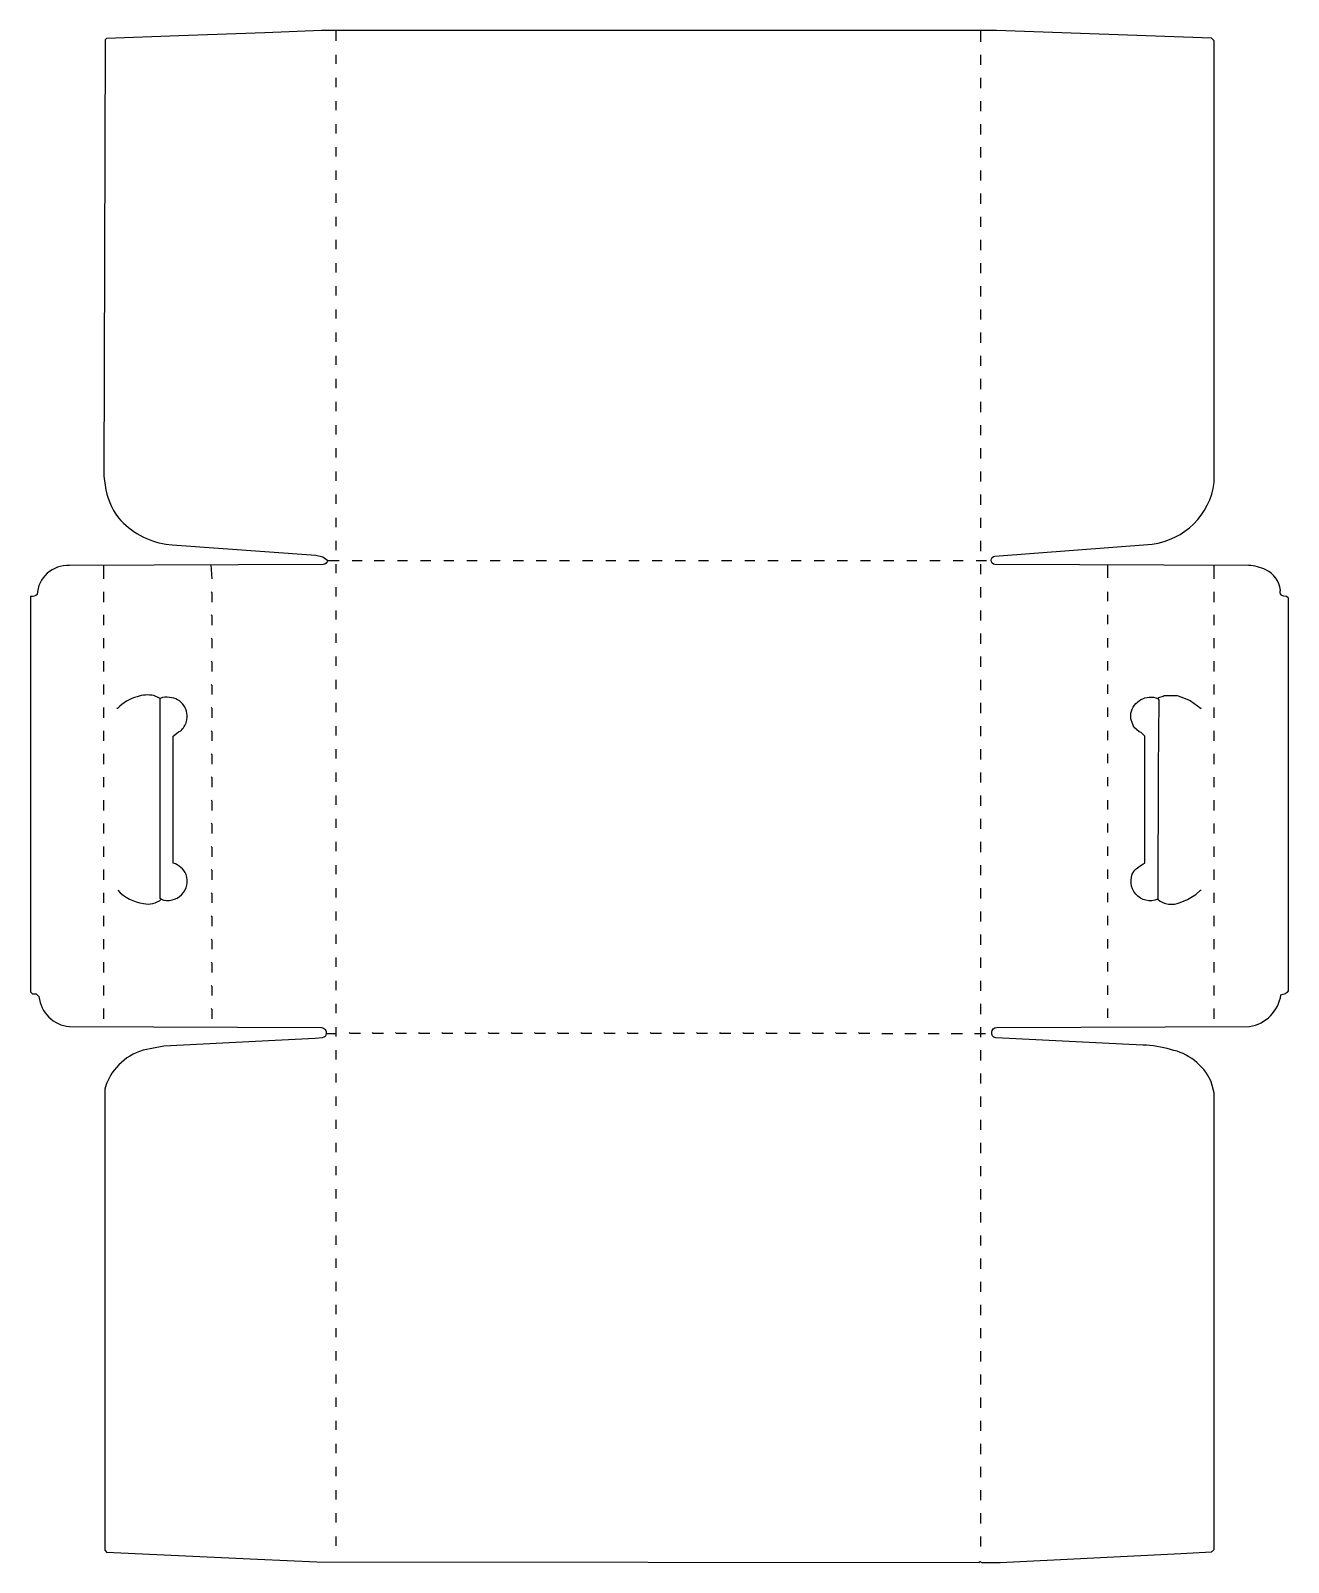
# Model space of a CAD drawing. Extents: x 70 to 1428, y 85 to 1739.
import ezdxf

# ---------------------------------------------------------------- set-up
doc = ezdxf.new("R2010")
doc.units = 0
doc.layers.get('0').update_dxf_attribs({"linetype": 'CONTINUOUS'})

msp = doc.modelspace()

# ---------------------------------------------------------------- linework, layer by layer
at = {"color": 250, "linetype": 'CONTINUOUS'}
for points in [[(391, 1167, -0.296571), (385.998188, 1162.498175), (112.001812, 1161.501825, 0.413343), (77, 1130, -0.229961), (70, 1128), (70, 701), (72, 699), (76, 699), (79, 696, 0.35941), (112.001825, 663.498162), (383.998175, 662.501838, -0.45101), (389, 656, -0.377789), (384.95122, 651.439024), (377.04878, 650.560976), (334.021649, 648.523711), (213.94, 642.42), (199.088235, 639.647059, 0.260869), (152.3, 602.9), (151.7, 601.1), (150, 596), (150, 98), (152, 96), (315.022624, 88.475113), (378.978351, 85.523711), (1094, 85), (1095, 86), (1097, 85), (1117, 85), (1311.978351, 94.476289), (1344.959016, 96.45082, 0.107695), (1348, 99), (1348, 592), (1344.7, 603.9), (1344.2, 605.1, 0.236028), (1300.9, 638.7, 0.067004), (1270.979245, 643.522642), (1249.020755, 644.477358), (1112.04878, 651.439024, -0.880947), (1113.001825, 662.501838), (1386.076923, 663.615385, 0.329531), (1420, 698), (1424.923077, 699.384615, 0.096907), (1428, 702), (1428, 1126), (1426, 1128), (1423.088235, 1128.352941, -0.51925), (1419.594595, 1134.932432, 0.243546), (1403.846154, 1156.769231, 0.09661), (1384.998188, 1161.501825), (1111.001812, 1162.498175, -0.842979), (1111.04878, 1171.560976), (1281.076923, 1184.615385, 0.340175), (1348, 1251), (1348, 1728), (1345, 1731), (1113, 1739), (384, 1739), (323.016093, 1736.517203), (229.983907, 1733.482797), (152.026154, 1730.529231), (150.498934, 1728.998938), (149, 1258), (150.445545, 1248.044554, 0.125654), (164.76, 1212.82, 0.178169), (215.923077, 1184.615385), (222.94, 1183.58), (378.04878, 1172.439024), (385.484536, 1170.659794), (391, 1167), (403, 1167)], [(211, 801, 0.636905), (237.8, 827.9, 0.213191), (224, 840), (224, 977, -0.079131), (232, 983, 0.153316), (238.3, 992.9, 0.474376), (220, 1019, 0.127314), (210, 1018), (203, 1021, 0.137999), (185.088235, 1019.647059, 0.137057), (163.9, 1007.2), (163, 1007)], [(164, 811, 0.182306), (191.932432, 796.594595, 0.252623), (211, 801), (210, 802), (210, 1018)], [(1287, 801, -0.721641), (1261, 831, -0.120214), (1273, 840), (1273, 977), (1269, 981), (1266.9, 981.8), (1261, 987), (1260.3, 989.1), (1259.7, 990.9), (1258, 996), (1258, 1002, -0.453894), (1287, 1018), (1288, 1019), (1292.923077, 1020.384615), (1294, 1021), (1308, 1021), (1311.911765, 1019.647059), (1321.846154, 1015.769231), (1334, 1007)], [(1287, 1018), (1288, 1016), (1287.496429, 940.996479), (1287, 801, 0.283062), (1311.088235, 797.647059), (1319.1, 800.8), (1328, 806), (1333.1, 810.8), (1334, 811)]]:
    msp.add_lwpolyline(points, format="xyb", dxfattribs=at)
for points in [[(400, 1728), (400, 1739)], [(1096, 1727), (1096, 1739)], [(400, 1703), (400, 1713)], [(1096, 1702), (1096, 1713)], [(400, 1678), (400, 1688)], [(1096, 1677), (1096, 1688)], [(400, 1653), (400, 1663)], [(1096, 1652), (1096, 1663)], [(400, 1628), (400, 1638)], [(1096, 1627), (1096, 1638)], [(400, 1603), (400, 1613)], [(1096, 1602), (1096, 1613)], [(400, 1578), (400, 1588)], [(1096, 1577), (1096, 1588)], [(400, 1553), (400, 1563)], [(1096, 1552), (1096, 1563)], [(400, 1528), (400, 1538)], [(1096, 1527), (1096, 1538)], [(400, 1503), (400, 1513)], [(1096, 1502), (1096, 1513)], [(400, 1478), (400, 1488)], [(1096, 1477), (1096, 1488)], [(400, 1453), (400, 1463)], [(1096, 1452), (1096, 1463)], [(400, 1428), (400, 1438)], [(1096, 1427), (1096, 1438)], [(400, 1403), (400, 1413)], [(1096, 1402), (1096, 1413)], [(400, 1378), (400, 1388)], [(1096, 1377), (1096, 1388)], [(400, 1353), (400, 1363)], [(1096, 1352), (1096, 1363)], [(400, 1328), (400, 1338)], [(1096, 1327), (1096, 1338)], [(400, 1303), (400, 1313)], [(1096, 1302), (1096, 1313)], [(400, 1278), (400, 1288)], [(1096, 1277), (1096, 1288)], [(400, 1253), (400, 1263)], [(1096, 1252), (1096, 1263)], [(400, 1228), (400, 1238)], [(1096, 1227), (1096, 1238)], [(400, 1203), (400, 1213)], [(1096, 1202), (1096, 1213)], [(400, 1178), (400, 1188)], [(1096, 1177), (1096, 1188)], [(149, 1147), (149, 1162)], [(400, 1153), (400, 1163)], [(417, 1167), (428, 1167)], [(441, 1167), (452, 1167)], [(466, 1167), (477, 1167)], [(491, 1167), (502, 1167)], [(516, 1167), (527, 1167)], [(541, 1167), (552, 1167)], [(566, 1167), (577, 1167)], [(591, 1167), (602, 1167)], [(616, 1167), (627, 1167)], [(641, 1167), (652, 1167)], [(666, 1167), (677, 1167)], [(691, 1167), (702, 1167)], [(716, 1167), (727, 1167)], [(741, 1167), (752, 1167)], [(766, 1167), (777, 1167)], [(791, 1167), (802, 1167)], [(816, 1167), (827, 1167)], [(841, 1167), (852, 1167)], [(866, 1167), (877, 1167)], [(891, 1167), (902, 1167)], [(916, 1167), (927, 1167)], [(941, 1167), (952, 1167)], [(966, 1167), (977, 1167)], [(991, 1167), (1002, 1167)], [(1016, 1167), (1027, 1167)], [(1041, 1167), (1052, 1167)], [(1066, 1167), (1077, 1167)], [(1091, 1167), (1102, 1167)], [(1096, 1152), (1096, 1163)], [(1233, 1148), (1233, 1162)], [(1348, 1147), (1348, 1162)], [(149, 1122), (149, 1133)], [(400, 1128), (400, 1138)], [(1096, 1127), (1096, 1138)], [(1233, 1123), (1233, 1133)], [(1348, 1122), (1348, 1133)], [(400, 1103), (400, 1113)], [(1096, 1102), (1096, 1113)], [(149, 1097), (149, 1108)], [(1233, 1098), (1233, 1108)], [(1348, 1097), (1348, 1108)], [(149, 1072), (149, 1083)], [(400, 1078), (400, 1088)], [(1096, 1077), (1096, 1088)], [(1233, 1073), (1233, 1083)], [(1348, 1072), (1348, 1083)], [(400, 1053), (400, 1063)], [(1096, 1052), (1096, 1063)], [(149, 1047), (149, 1058)], [(1233, 1048), (1233, 1058)], [(1348, 1047), (1348, 1058)], [(149, 1022), (149, 1033)], [(400, 1028), (400, 1038)], [(1096, 1027), (1096, 1038)], [(1233, 1023), (1233, 1033)], [(1348, 1022), (1348, 1033)], [(400, 1003), (400, 1013)], [(1096, 1002), (1096, 1013)], [(149, 997), (149, 1008)], [(1233, 998), (1233, 1008)], [(1348, 997), (1348, 1008)], [(149, 972), (149, 983)], [(400, 978), (400, 988)], [(1096, 977), (1096, 988)], [(1233, 973), (1233, 983)], [(1348, 972), (1348, 983)], [(400, 953), (400, 963)], [(1096, 952), (1096, 963)], [(149, 947), (149, 958)], [(1233, 948), (1233, 958)], [(1348, 947), (1348, 958)], [(149, 922), (149, 933)], [(400, 928), (400, 938)], [(1096, 927), (1096, 938)], [(1233, 923), (1233, 933)], [(1348, 922), (1348, 933)], [(400, 903), (400, 913)], [(1096, 902), (1096, 913)], [(149, 897), (149, 908)], [(1233, 898), (1233, 908)], [(1348, 897), (1348, 908)], [(149, 872), (149, 883)], [(400, 878), (400, 888)], [(1096, 877), (1096, 888)], [(1233, 873), (1233, 883)], [(1348, 872), (1348, 883)], [(400, 853), (400, 863)], [(1096, 852), (1096, 863)], [(149, 847), (149, 858)], [(1233, 848), (1233, 858)], [(1348, 847), (1348, 858)], [(149, 822), (149, 833)], [(400, 828), (400, 838)], [(1096, 827), (1096, 838)], [(1233, 823), (1233, 833)], [(1348, 822), (1348, 833)], [(400, 803), (400, 813)], [(1096, 802), (1096, 813)], [(149, 797), (149, 808)], [(1233, 798), (1233, 808)], [(1348, 797), (1348, 808)], [(149, 772), (149, 783)], [(400, 778), (400, 788)], [(1096, 777), (1096, 788)], [(1233, 773), (1233, 783)], [(1348, 772), (1348, 783)], [(400, 753), (400, 763)], [(1096, 752), (1096, 763)], [(149, 747), (149, 758)], [(1233, 748), (1233, 758)], [(1348, 747), (1348, 758)], [(149, 722), (149, 733)], [(400, 728), (400, 738)], [(1096, 727), (1096, 738)], [(1233, 723), (1233, 733)], [(1348, 722), (1348, 733)], [(400, 703), (400, 713)], [(1096, 702), (1096, 713)], [(149, 697), (149, 708)], [(1233, 698), (1233, 708)], [(1348, 697), (1348, 708)], [(149, 672), (149, 683)], [(400, 678), (400, 688)], [(1096, 677), (1096, 688)], [(1233, 673), (1233, 683)], [(1348, 672), (1348, 683)], [(400, 653), (400, 656), (400, 663)], [(1096, 652), (1096, 656), (1096, 663)], [(400, 628), (400, 638)], [(1096, 627), (1096, 638)], [(400, 603), (400, 613)], [(1096, 602), (1096, 613)], [(400, 578), (400, 588)], [(1096, 577), (1096, 588)], [(400, 553), (400, 563)], [(1096, 552), (1096, 563)], [(400, 528), (400, 538)], [(1096, 527), (1096, 538)], [(400, 503), (400, 513)], [(1096, 502), (1096, 513)], [(400, 478), (400, 488)], [(1096, 477), (1096, 488)], [(400, 453), (400, 463)], [(1096, 452), (1096, 463)], [(400, 428), (400, 438)], [(1096, 427), (1096, 438)], [(400, 403), (400, 413)], [(1096, 402), (1096, 413)], [(400, 378), (400, 388)], [(1096, 377), (1096, 388)], [(400, 353), (400, 363)], [(1096, 352), (1096, 363)], [(400, 328), (400, 338)], [(1096, 327), (1096, 338)], [(400, 303), (400, 313)], [(1096, 302), (1096, 313)], [(400, 278), (400, 288)], [(1096, 277), (1096, 288)], [(400, 253), (400, 263)], [(1096, 252), (1096, 263)], [(400, 228), (400, 238)], [(1096, 227), (1096, 238)], [(400, 203), (400, 213)], [(1096, 202), (1096, 213)], [(400, 178), (400, 188)], [(1096, 177), (1096, 188)], [(400, 153), (400, 163)], [(1096, 152), (1096, 163)], [(400, 128), (400, 138)], [(1096, 127), (1096, 138)], [(400, 103), (400, 113)], [(1096, 102), (1096, 113)]]:
    msp.add_lwpolyline(points, dxfattribs=at)
at = {"color": 251, "linetype": 'CONTINUOUS'}
for points in [[(266, 1147), (265, 1162)], [(266, 1122), (266, 1132), (265, 1133)], [(266, 1097), (266, 1107), (265, 1108)], [(266, 1072), (266, 1082), (265, 1083)], [(266, 1047), (266, 1057), (265, 1058)], [(266, 1022), (266, 1032), (265, 1033)], [(266, 997), (266, 1007), (265, 1008)], [(266, 972), (266, 982), (265, 983)], [(266, 947), (266, 957), (265, 958)], [(266, 922), (266, 932), (265, 933)], [(266, 897), (266, 907), (265, 908)], [(266, 872), (266, 882), (265, 883)], [(266, 847), (266, 857), (265, 858)], [(266, 822), (266, 832), (265, 833)], [(266, 797), (266, 807), (265, 808)], [(266, 772), (266, 782), (265, 783)], [(266, 747), (266, 757), (265, 758)], [(266, 722), (266, 732), (265, 733)], [(266, 697), (266, 707), (265, 708)], [(266, 672), (266, 682), (265, 683)], [(389, 656), (400, 656)], [(989, 656), (1001, 656)], [(1014, 656), (1026, 656)], [(1039, 656), (1051, 656)], [(1064, 656), (1076, 656)], [(1089, 656), (1096, 656), (1101, 656)]]:
    msp.add_lwpolyline(points, dxfattribs=at)
at = {"color": 252, "linetype": 'CONTINUOUS'}
for points in [[(426, 656), (415, 656), (414, 657)], [(451, 656), (440, 656), (439, 657)], [(476, 656), (465, 656), (464, 657)], [(501, 656), (490, 656), (489, 657)], [(526, 656), (515, 656), (514, 657)], [(551, 656), (540, 656), (539, 657)], [(576, 656), (565, 656), (564, 657)], [(601, 656), (590, 656), (589, 657)], [(626, 656), (615, 656), (614, 657)], [(651, 656), (640, 656), (639, 657)], [(676, 656), (665, 656), (664, 657)], [(701, 656), (690, 656), (689, 657)], [(726, 656), (715, 656), (714, 657)], [(751, 656), (740, 656), (739, 657)], [(776, 656), (765, 656), (764, 657)], [(801, 656), (790, 656), (789, 657)], [(826, 656), (815, 656), (814, 657)], [(851, 656), (840, 656), (839, 657)], [(876, 656), (865, 656), (864, 657)], [(901, 656), (890, 656), (889, 657)], [(926, 656), (915, 656), (914, 657)], [(951, 656), (940, 656), (939, 657)], [(976, 656), (965, 656), (964, 657)]]:
    msp.add_lwpolyline(points, dxfattribs=at)

doc.saveas('drawing.dxf')
